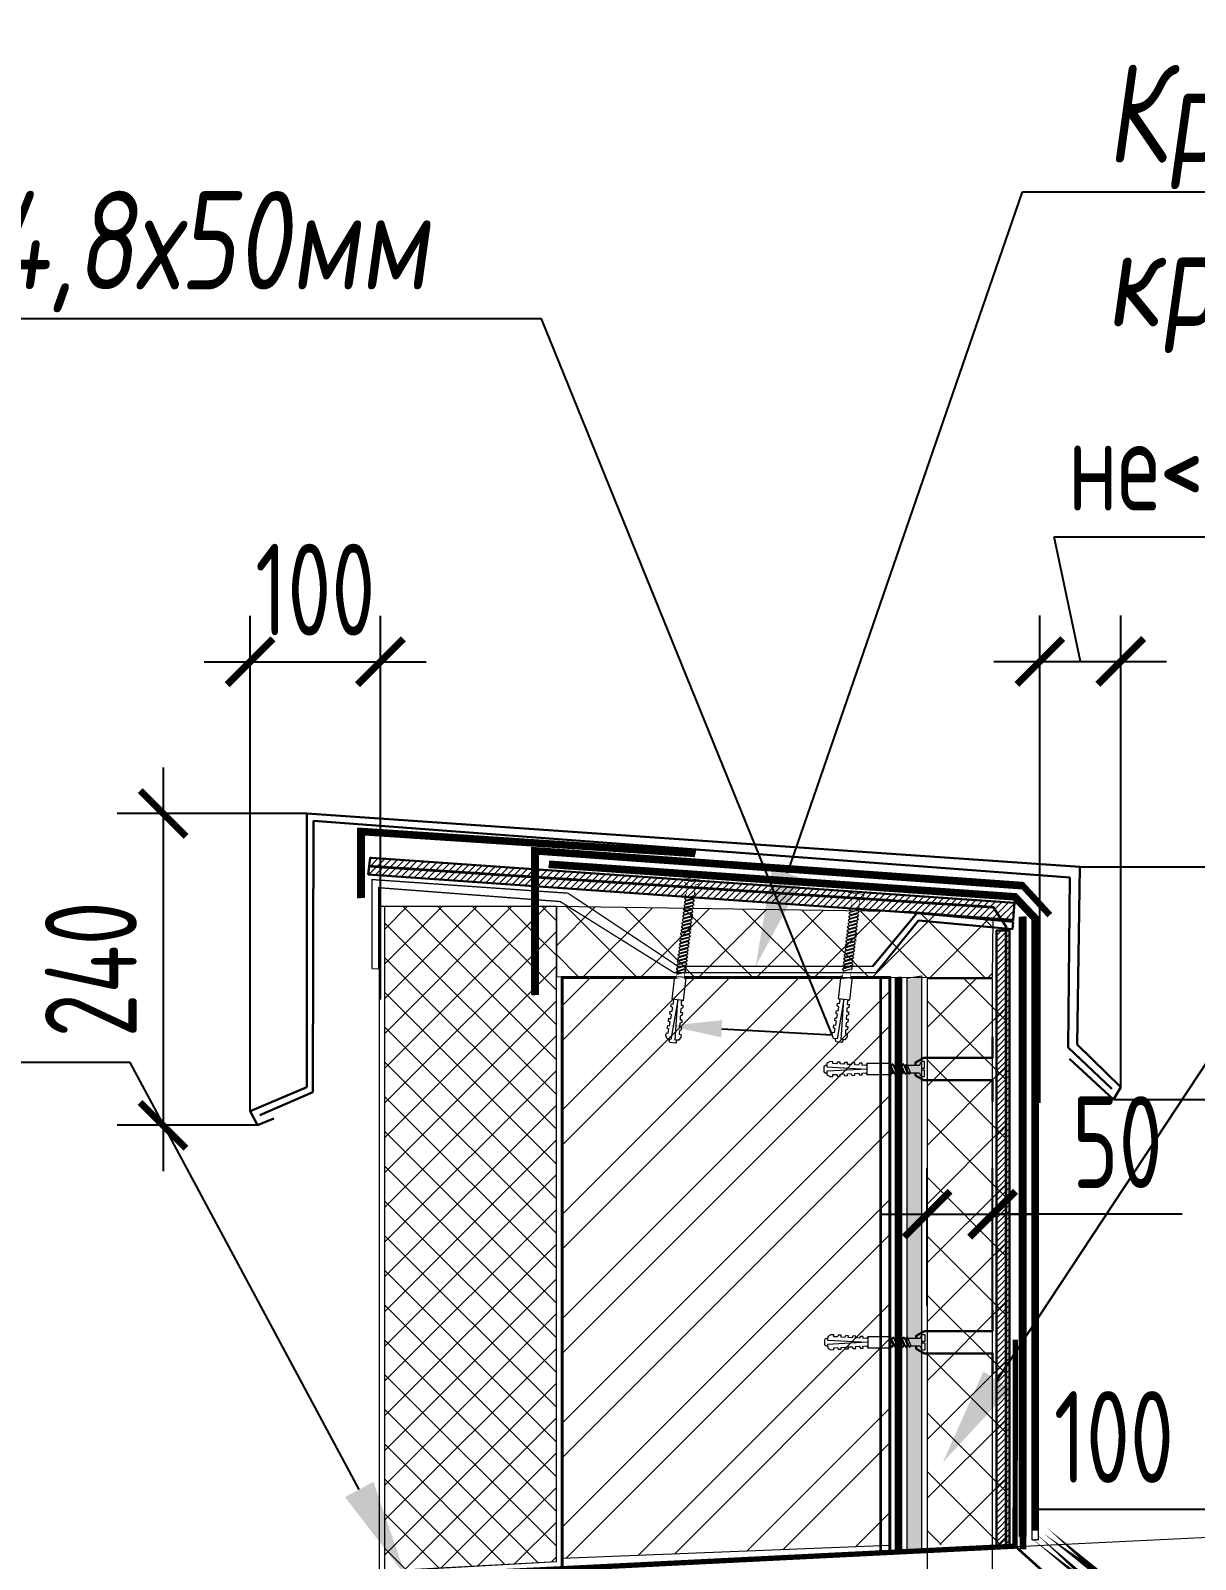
# Model space of a CAD drawing. Header units: millimetres. Extents: x -314343 to 682031, y 21428 to 98936.
# Drawn here: x 435500 to 436388, y 52054 to 53221 of the extents above; entities that cross this region are included whole.
import ezdxf
from ezdxf import colors
from ezdxf.entities.mleader import LeaderData, LeaderLine
from ezdxf.math import Vec2, Vec3

# ---------------------------------------------------------------- set-up
doc = ezdxf.new("R2010")
doc.units = ezdxf.units.MM
doc.header["$MEASUREMENT"] = 0
doc.set_wipeout_variables(frame=1)
doc.header["$PDMODE"] = 3
doc.header["$PDSIZE"] = -4
for name, pattern in [('пунктирнаяX2', [12.7, 0, -12.7]), ('штриховая', [19.05, 12.7, -6.35]), ('штриховая 50', [1, 0.5, -0.5])]:
    doc.linetypes.add(name, pattern=pattern)
doc.layers.get('0').update_dxf_attribs({"color": 250, "lineweight": 9})
doc.layers.get('Defpoints').update_dxf_attribs({"color": 6})
for name, color, linetype, lineweight in [('_0', 250, 'Continuous', 9), ('TN-БЕТОН', 251, 'Continuous', 40), ('TN-ГЕРМЕТИК', 20, 'Continuous', 30), ('TN-ГИДРОИЗОЛЯЦИЯ БИТУМАЯ ВЕРХНЯЯ', 32, 'Continuous', 15), ('TN-ГИДРОИЗОЛЯЦИЯ БИТУМАЯ нижняя', 173, 'Continuous', 15), ('TN-ГРУНТОВКА', 6, 'Continuous', 15), ('TN-КРЕПЕЖ', 7, 'Continuous', 15), ('TN-МЕТАЛЛ КОНСТРУКЦИИ', 162, 'Continuous', 35), ('TN-ПАРОИЗОЛЯЦИЯ', 104, 'Continuous', 15), ('TN-СТЯЖКА', 7, 'Continuous', 15), ('АР_Перегородки_кирпич_Штрих', 244, 'Continuous', 5), ('АР_Тонкие', 250, 'Continuous', 5), ('АР_Утеплитель', 250, 'Continuous', 9), ('Крепеж', 251, 'Continuous', 15)]:
    doc.layers.add(name, color=color, linetype=linetype, lineweight=lineweight)
doc.styles.add('Arial', font='ARIALN.TTF')
doc.styles.add('ISOCPEUR', font='isocpeur.ttf', dxfattribs={"width": 0.7})
doc.styles.add('Архитект', font='isocpeur.ttf', dxfattribs={"width": 0.8, "oblique": 8})
doc.dimstyles.new('R_50', dxfattribs={"dimtxt": 140, "dimasz": 30, "dimexe": 20, "dimexo": 0, "dimgap": 20, "dimtad": 1, "dimdec": 0, "dimrnd": 5, "dimzin": 0, "dimdsep": 46, "dimtxsty": 'ISOCPEUR', "dimblk": 'ARCHTICK', "dimcen": 50, "dimdle": 20, "dimclrd": 256, "dimclre": 256, "dimclrt": 256, "dimadec": 0, "dimazin": 0, "dimtfac": 2, "dimtdec": 0, "dimtofl": 0, "dimtmove": 1, "dimatfit": 3, "dimfxl": 1, "dimtvp": 3, "dimtolj": 1, "dimtzin": 0, "dimarcsym": 0})

# ---------------------------------------------------------------- blocks, each defined once
blk = doc.blocks.new('_ArchTick')
at = {"color": 0, "linetype": 'ByBlock', "const_width": 0.15}
blk.add_lwpolyline([(-0.5, -0.5), (0.5, 0.5)], dxfattribs=at)
blk = doc.blocks.new('*D391')
at = {"layer": '_0', "lineweight": -2, "ltscale": 500, "transparency": 16777216}
for p, q in [((436424.3, 51975.8), (436424.3, 52127.9)), ((436522.4, 51975.8), (436522.4, 52127.9)), ((436264.6, 52092.9), (436424.3, 52092.9)), ((436389.3, 52092.9), (436557.4, 52092.9))]:
    blk.add_line(p, q, dxfattribs=at)
at = {"layer": 'Defpoints', "color": 0, "ltscale": 500, "transparency": 16777216}
for p in [(436522.4, 52092.9), (436424.3, 51975.8), (436522.4, 51975.8)]:
    blk.add_point(p, dxfattribs=at)
at = {"layer": '_0', "lineweight": -2, "ltscale": 500, "transparency": 16777216, "xscale": 35, "yscale": 35, "zscale": 35, "rotation": 180}
blk.add_blockref('_ArchTick', (436424.3, 52092.9), dxfattribs=at)
at = {"layer": '_0', "lineweight": -2, "ltscale": 500, "transparency": 16777216, "xscale": 35, "yscale": 35, "zscale": 35}
blk.add_blockref('_ArchTick', (436522.4, 52092.9), dxfattribs=at)
at = {"layer": '_0', "ltscale": 500, "transparency": 16777216, "insert": (436326.3, 52147.9), "char_height": 70, "attachment_point": 5, "style": 'ISOCPEUR'}
blk.add_mtext('\\A1;100', dxfattribs=at)
blk = doc.blocks.new('Дюбель')
at = {"layer": 'Крепеж'}
for points in [[(-48.1, 2.8), (-49, 2.8), (-50.4, 2.1), (-50.4, -2.1), (-49, -2.8), (-48.1, -2.8)], [(-17.5, 4.2), (-18.3, 2.8), (-21.1, 3), (-21, 4.4), (-23.1, 4.5), (-23.9, 3.1), (-26.7, 3.3), (-26.6, 4.7), (-28.7, 4.8), (-29.5, 3.4), (-32.3, 3.6), (-32.2, 5), (-34.3, 5.1), (-35, 3.7), (-37.8, 3.9), (-37.8, 5.3), (-39.9, 5.4), (-40.6, 4), (-43.4, 4.2), (-43.4, 5.6), (-45.5, 5.7), (-48, 4.4), (-48.1, 1.6), (-17.6, 0), (-48.1, -1.6), (-48, -4.4), (-45.5, -5.7), (-43.4, -5.6), (-43.4, -4.2), (-40.6, -4), (-39.9, -5.4), (-37.8, -5.3), (-37.8, -3.9), (-35, -3.7), (-34.3, -5.1), (-32.2, -5), (-32.3, -3.6), (-29.5, -3.4), (-28.7, -4.8), (-26.6, -4.7), (-26.7, -3.3), (-23.9, -3.1), (-23.1, -4.5), (-21, -4.4), (-21.1, -3), (-18.3, -2.8), (-17.5, -4.2)], [(0, -4.2), (0, 4.2), (-17.5, 4.2), (-17.5, -4.2), (0, -4.2)]]:
    blk.add_lwpolyline(points, dxfattribs=at)
blk = doc.blocks.new('*U321')
at = {"color": 7}
blk.add_line((-0.4, -63.6), (2.1, -13.1), dxfattribs=at)
blk.add_lwpolyline([(2.1, -13.1), (2.5, -4), (4.6, -3.3, 0.300062), (5.5, -1.9), (5.6, -0.3), (0.6, 0), (0.5, -2), (-0.9, -2), (-0.8, 0), (-5.8, 0.3), (-5.8, -1.4, 0.300062), (-5, -2.8), (-3.1, -3.8), (-3.5, -12.8)], format="xyb", dxfattribs=at)
blk.add_lwpolyline([(-3.6, -13.6), (3.3, -11.2), (2.2, -9.7), (-4.6, -12.2)], close=True, dxfattribs=at)
blk.add_lwpolyline([(-3.5, -12.8), (-6, -63.4)], dxfattribs=at)
at = {"color": 7, "xscale": -1, "rotation": 267.1639211070515}
blk.add_blockref('Дюбель', (-3.2, -63.5), dxfattribs=at)
at = {"color": 252, "lineweight": 0, "ltscale": 100, "style": 'Arial', "flags": 9}
for tag, p in [('ОПИСАНИЕ', (66.7, 7.6)), ('ТИП', (65.2, -22.4))]:
    blk.add_attdef(tag, p, '', height=25, rotation=357.1639, dxfattribs=at)
at = {"color": 251, "lineweight": 0}
blk.add_wipeout([(-6.1, -64.8), (-0.5, -65), (2.5, -4), (4.6, -3.3), (5.2, -2.8), (5.5, -1.9), (5.6, -0.3), (0.6, 0), (0.5, -2), (-0.9, -2), (-0.8, 0), (-5.8, 0.3), (-5.8, -1.4), (-5.6, -2.2), (-5, -2.8), (-3.1, -3.8)], dxfattribs=at)
at = {"color": 7}
for points in [[(-4.2, -27.1), (2.6, -24.7), (1.6, -23.2), (-5.3, -25.7)], [(-4.1, -24.4), (2.7, -22), (1.7, -20.5), (-5.1, -23)], [(-4, -21.7), (2.9, -19.3), (1.8, -17.8), (-5, -20.3)], [(-3.8, -19), (3, -16.6), (2, -15.1), (-4.9, -17.6)], [(-3.7, -16.3), (3.1, -13.9), (2.1, -12.4), (-4.7, -14.9)], [(-4.8, -37.9), (2.1, -35.5), (1, -34), (-5.8, -36.5)], [(-4.6, -35.2), (2.2, -32.8), (1.2, -31.3), (-5.7, -33.8)], [(-4.5, -32.5), (2.3, -30.1), (1.3, -28.6), (-5.5, -31.1)], [(-4.4, -29.8), (2.5, -27.4), (1.4, -25.9), (-5.4, -28.4)], [(-5.3, -48.7), (1.5, -46.2), (0.5, -44.8), (-6.3, -47.3)], [(-5.2, -46), (1.7, -43.5), (0.6, -42.1), (-6.2, -44.6)], [(-5, -43.3), (1.8, -40.8), (0.8, -39.4), (-6.1, -41.9)], [(-4.9, -40.6), (1.9, -38.2), (0.9, -36.7), (-5.9, -39.2)], [(-5.8, -59.5), (1, -57), (0, -55.6), (-6.9, -58)], [(-5.7, -56.8), (1.1, -54.3), (0.1, -52.9), (-6.7, -55.3)], [(-5.6, -54.1), (1.3, -51.6), (0.2, -50.2), (-6.6, -52.6)], [(-5.4, -51.4), (1.4, -48.9), (0.4, -47.5), (-6.5, -50)]]:
    blk.add_lwpolyline(points, close=True, dxfattribs=at)
blk = doc.blocks.new('*U320')
at = {"color": 7}
blk.add_line((-1, -75.2), (2.1, -13.1), dxfattribs=at)
blk.add_lwpolyline([(2.1, -13.1), (2.5, -4), (4.6, -3.3, 0.300062), (5.5, -1.9), (5.6, -0.3), (0.6, 0), (0.5, -2), (-0.9, -2), (-0.8, 0), (-5.8, 0.3), (-5.8, -1.4, 0.300062), (-5, -2.8), (-3.1, -3.8), (-3.5, -12.8)], format="xyb", dxfattribs=at)
blk.add_lwpolyline([(-3.6, -13.6), (3.3, -11.2), (2.2, -9.7), (-4.6, -12.2)], close=True, dxfattribs=at)
blk.add_lwpolyline([(-3.5, -12.8), (-6.6, -74.9)], dxfattribs=at)
at = {"color": 7, "xscale": -1, "rotation": 267.1639211070515}
blk.add_blockref('Дюбель', (-3.8, -75.1), dxfattribs=at)
at = {"color": 252, "lineweight": 0, "ltscale": 100, "style": 'Arial', "flags": 9}
for tag, p in [('ОПИСАНИЕ', (66.7, 7.6)), ('ТИП', (65.2, -22.4))]:
    blk.add_attdef(tag, p, '', height=25, rotation=357.1639, dxfattribs=at)
at = {"color": 251, "lineweight": 0}
blk.add_wipeout([(-6.7, -76.3), (-1.1, -76.6), (2.5, -4), (4.6, -3.3), (5.2, -2.8), (5.5, -1.9), (5.6, -0.3), (0.6, 0), (0.5, -2), (-0.9, -2), (-0.8, 0), (-5.8, 0.3), (-5.8, -1.4), (-5.6, -2.2), (-5, -2.8), (-3.1, -3.8)], dxfattribs=at)
at = {"color": 7}
for points in [[(-4.2, -27.1), (2.6, -24.7), (1.6, -23.2), (-5.3, -25.7)], [(-4.1, -24.4), (2.7, -22), (1.7, -20.5), (-5.1, -23)], [(-4, -21.7), (2.9, -19.3), (1.8, -17.8), (-5, -20.3)], [(-3.8, -19), (3, -16.6), (2, -15.1), (-4.9, -17.6)], [(-3.7, -16.3), (3.1, -13.9), (2.1, -12.4), (-4.7, -14.9)], [(-4.8, -37.9), (2.1, -35.5), (1, -34), (-5.8, -36.5)], [(-4.6, -35.2), (2.2, -32.8), (1.2, -31.3), (-5.7, -33.8)], [(-4.5, -32.5), (2.3, -30.1), (1.3, -28.6), (-5.5, -31.1)], [(-4.4, -29.8), (2.5, -27.4), (1.4, -25.9), (-5.4, -28.4)], [(-5.3, -48.7), (1.5, -46.2), (0.5, -44.8), (-6.3, -47.3)], [(-5.2, -46), (1.7, -43.5), (0.6, -42.1), (-6.2, -44.6)], [(-5, -43.3), (1.8, -40.8), (0.8, -39.4), (-6.1, -41.9)], [(-4.9, -40.6), (1.9, -38.2), (0.9, -36.7), (-5.9, -39.2)], [(-6, -62.2), (0.9, -59.7), (-0.2, -58.3), (-7, -60.7)], [(-5.8, -59.5), (1, -57), (0, -55.6), (-6.9, -58)], [(-5.7, -56.8), (1.1, -54.3), (0.1, -52.9), (-6.7, -55.3)], [(-5.6, -54.1), (1.3, -51.6), (0.2, -50.2), (-6.6, -52.6)], [(-5.4, -51.4), (1.4, -48.9), (0.4, -47.5), (-6.5, -50)], [(-6.5, -73), (0.3, -70.5), (-0.7, -69.1), (-7.5, -71.5)], [(-6.4, -70.3), (0.5, -67.8), (-0.6, -66.4), (-7.4, -68.8)], [(-6.2, -67.6), (0.6, -65.1), (-0.4, -63.7), (-7.3, -66.1)], [(-6.1, -64.9), (0.7, -62.4), (-0.3, -61), (-7.1, -63.4)]]:
    blk.add_lwpolyline(points, close=True, dxfattribs=at)
blk = doc.blocks.new('*D389')
at = {"layer": '_0', "lineweight": -2, "ltscale": 500, "transparency": 16777216}
for p, q in [((436183.8, 52248.2), (436183.8, 52352.9)), ((436233.8, 52241), (436233.8, 52352.9)), ((436148.8, 52317.9), (436268.8, 52317.9)), ((436378.3, 52317.9), (436233.8, 52317.9))]:
    blk.add_line(p, q, dxfattribs=at)
at = {"layer": 'Defpoints', "color": 0, "ltscale": 500, "transparency": 16777216}
for p in [(436233.8, 52317.9), (436183.8, 52248.2), (436233.8, 52241)]:
    blk.add_point(p, dxfattribs=at)
at = {"layer": '_0', "lineweight": -2, "ltscale": 500, "transparency": 16777216, "xscale": 35, "yscale": 35, "zscale": 35, "rotation": 180}
blk.add_blockref('_ArchTick', (436183.8, 52317.9), dxfattribs=at)
at = {"layer": '_0', "lineweight": -2, "ltscale": 500, "transparency": 16777216, "xscale": 35, "yscale": 35, "zscale": 35}
blk.add_blockref('_ArchTick', (436233.8, 52317.9), dxfattribs=at)
at = {"layer": '_0', "ltscale": 500, "transparency": 16777216, "insert": (436328.9, 52372.9), "char_height": 70, "attachment_point": 5, "style": 'ISOCPEUR'}
blk.add_mtext('\\A1;50 ', dxfattribs=at)
blk = doc.blocks.new('*D394')
at = {"layer": '_0', "lineweight": -2, "ltscale": 500, "transparency": 16777216}
for p, q in [((435667.4, 52396.4), (435667.4, 52774.4)), ((435766.8, 52481.6), (435766.8, 52774.4)), ((435632.4, 52739.4), (435801.8, 52739.4))]:
    blk.add_line(p, q, dxfattribs=at)
at = {"layer": 'Defpoints', "color": 0, "ltscale": 500, "transparency": 16777216}
for p in [(435766.8, 52739.4), (435766.8, 52481.6), (435667.4, 52396.4)]:
    blk.add_point(p, dxfattribs=at)
at = {"layer": '_0', "lineweight": -2, "ltscale": 500, "transparency": 16777216, "xscale": 35, "yscale": 35, "zscale": 35, "rotation": 180}
blk.add_blockref('_ArchTick', (435667.4, 52739.4), dxfattribs=at)
at = {"layer": '_0', "lineweight": -2, "ltscale": 500, "transparency": 16777216, "xscale": 35, "yscale": 35, "zscale": 35}
blk.add_blockref('_ArchTick', (435766.8, 52739.4), dxfattribs=at)
at = {"layer": '_0', "ltscale": 500, "transparency": 16777216, "insert": (435717.1, 52794.4), "char_height": 70, "attachment_point": 5, "style": 'ISOCPEUR'}
blk.add_mtext('\\A1;100', dxfattribs=at)
blk = doc.blocks.new('*D395')
at = {"layer": '_0', "lineweight": -2, "ltscale": 500, "transparency": 16777216}
for p, q in [((436300.7, 52739.6), (436280.7, 52834.8)), ((436280.7, 52834.8), (436560.8, 52834.8)), ((436269.8, 52402.9), (436269.8, 52774.6)), ((436331.5, 52414.7), (436331.5, 52774.6)), ((436234.8, 52739.6), (436366.5, 52739.6))]:
    blk.add_line(p, q, dxfattribs=at)
at = {"layer": 'Defpoints', "color": 0, "ltscale": 500, "transparency": 16777216}
for p in [(436331.5, 52739.6), (436331.5, 52414.7), (436269.8, 52402.9)]:
    blk.add_point(p, dxfattribs=at)
at = {"layer": '_0', "lineweight": -2, "ltscale": 500, "transparency": 16777216, "xscale": 35, "yscale": 35, "zscale": 35, "rotation": 180}
blk.add_blockref('_ArchTick', (436269.8, 52739.6), dxfattribs=at)
at = {"layer": '_0', "lineweight": -2, "ltscale": 500, "transparency": 16777216, "xscale": 35, "yscale": 35, "zscale": 35}
blk.add_blockref('_ArchTick', (436331.5, 52739.6), dxfattribs=at)
at = {"layer": '_0', "ltscale": 500, "transparency": 16777216, "insert": (436420.7, 52889.8), "char_height": 70, "attachment_point": 5, "style": 'ISOCPEUR'}
blk.add_mtext('\\A1;не<60мм', dxfattribs=at)
blk = doc.blocks.new('*D433')
at = {"layer": '_0', "lineweight": -2, "ltscale": 500, "transparency": 16777216}
for p, q in [((436583.6, 52618), (436583.6, 52370.5)), ((436300.2, 52583), (436618.6, 52583)), ((436326.1, 52405.5), (436618.6, 52405.5))]:
    blk.add_line(p, q, dxfattribs=at)
at = {"layer": 'Defpoints', "color": 0, "ltscale": 500, "transparency": 16777216}
for p in [(436300.2, 52583), (436326.1, 52405.5), (436583.6, 52405.5)]:
    blk.add_point(p, dxfattribs=at)
at = {"layer": '_0', "lineweight": -2, "ltscale": 500, "transparency": 16777216, "xscale": 35, "yscale": 35, "zscale": 35}
for p, rotation in [((436583.6, 52583), 90), ((436583.6, 52405.5), 270)]:
    blk.add_blockref('_ArchTick', p, dxfattribs=dict(at, rotation=rotation))
at = {"layer": '_0', "ltscale": 500, "transparency": 16777216, "insert": (436528.6, 52494.2), "char_height": 70, "attachment_point": 5, "rotation": 90, "style": 'ISOCPEUR'}
blk.add_mtext('\\A1;175', dxfattribs=at)
blk = doc.blocks.new('*D434')
at = {"layer": '_0', "lineweight": -2, "ltscale": 500, "transparency": 16777216}
for p, q in [((435601, 52658.6), (435601, 52350.7)), ((435710.6, 52623.6), (435566, 52623.6)), ((435673, 52385.7), (435566, 52385.7))]:
    blk.add_line(p, q, dxfattribs=at)
at = {"layer": 'Defpoints', "color": 0, "ltscale": 500, "transparency": 16777216}
for p in [(435710.6, 52623.6), (435601, 52385.7), (435673, 52385.7)]:
    blk.add_point(p, dxfattribs=at)
at = {"layer": '_0', "lineweight": -2, "ltscale": 500, "transparency": 16777216, "xscale": 35, "yscale": 35, "zscale": 35}
for p, rotation in [((435601, 52623.6), 90), ((435601, 52385.7), 270)]:
    blk.add_blockref('_ArchTick', p, dxfattribs=dict(at, rotation=rotation))
at = {"layer": '_0', "ltscale": 500, "transparency": 16777216, "insert": (435546, 52504.7), "char_height": 70, "attachment_point": 5, "rotation": 90, "style": 'ISOCPEUR'}
blk.add_mtext('\\A1;240', dxfattribs=at)

msp = doc.modelspace()

# ---------------------------------------------------------------- hatches: boundary and pattern name
at = {"lineweight": 9, "transparency": 33554559}
h = msp.add_hatch(dxfattribs=at)
h.set_pattern_fill('ANSI37', color=256, scale=150, angle=90)
h.set_pattern_definition([(135, (-4255.67, -7986.196), (-13.25825215, -13.25825215), []), (225, (-4255.67, -7986.196), (13.25825215, -13.25825215), [])])
h.paths.add_polyline_path([(435769.9, 52552.6), (435769.9, 52045.7), (435901, 52052.8), (435901, 52552.6)])
h = msp.add_hatch(dxfattribs=at)
h.set_pattern_fill('ANSI37', color=256, scale=10, angle=90)
h.set_pattern_definition([(135, (436283.85, 51482.648), (-22.4506, -22.4506), []), (225, (436283.85, 51482.648), (22.4506, -22.4506), [])])
h.paths.add_polyline_path([(436183.8, 52497.5), (436184.5, 52065.8), (436244.5, 52065.8), (436243.8, 52497.5)])
at = {"layer": 'TN-ГЕРМЕТИК', "lineweight": 18}
h = msp.add_hatch(dxfattribs=at)
h.set_pattern_fill('HONEY', color=256, scale=10)
h.set_pattern_definition([(0, (-4205.6702, -7986.1961), (1.875, 1.0825317547), [1.25, -2.5]), (120, (-4205.6702, -7986.1961), (-1.875, 1.0825317547), [1.25, -2.5]), (60, (-4205.6702, -7986.1961), (4e-16, 2.1650635095), [-2.5, 1.25])])
h.paths.add_polyline_path([(436168.6, 52496.4), (436179.1, 52499.5), (436179.6, 52062.2), (436168.6, 52062)])
at = {"layer": 'TN-СТЯЖКА'}
h = msp.add_hatch(dxfattribs=at)
h.set_pattern_fill('ANSI31', color=256)
h.set_pattern_definition([(45, (386635.056, 69086.339), (-2.24506403, 2.24506403), [])])
h.paths.add_polyline_path([(436236.7, 52066.1), (436246.7, 52066.5), (436246.7, 52534.3), (436236.7, 52534.3)])
at = {"layer": 'АР_Перегородки_кирпич_Штрих', "ltscale": 100}
h = msp.add_hatch(dxfattribs=at)
h.set_pattern_fill('ANSI32', color=256, scale=150)
h.paths.add_polyline_path([(435905.4, 52055.2), (436155.4, 52065.1), (436155.4, 52498.5), (435905.4, 52498.5)])

# ---------------------------------------------------------------- linework, layer by layer
at = {"lineweight": 9}
msp.add_line((435746.9, 52039.7), (436464.4, 52074.7), dxfattribs=at)
msp.add_line((436155.4, 52065.1), (435905.4, 52055.2))
at = {"linetype": 'Continuous', "lineweight": 20}
msp.add_lwpolyline([(435765.9, 52552.6), (435765.9, 52045.4), (435901, 52052.8), (435901, 52552.6)], close=True, dxfattribs=at)
at = {"lineweight": 20}
msp.add_lwpolyline([(436183.8, 52497.5), (436183.8, 51866.8), (436233.8, 51866.8), (436233.8, 52497.5)], close=True, dxfattribs=at)
at = {"layer": '_0', "color": 7, "lineweight": 30, "ltscale": 500}
for p, q in [((435710.6, 52623.6), (436300.2, 52583)), ((435710.6, 52414.8), (435710.6, 52623.6)), ((435715.3, 52411), (435715.7, 52618)), ((436292.7, 52574.7), (436291.3, 52445)), ((436300.2, 52583), (436298.4, 52447.3)), ((436142.5, 52507.1), (436176, 52547.6)), ((436177.3, 52542), (436144.9, 52502.1)), ((436176, 52547.6), (436249.5, 52540.9)), ((436248.9, 52535.3), (436177.3, 52542)), ((436298.4, 52447.3), (436331.5, 52414.7)), ((436326.1, 52405.5), (436292.5, 52436.4)), ((435667.4, 52396.4), (435710.6, 52414.8)), ((435674.9, 52393.5), (435715.3, 52411)), ((436331.5, 52414.7), (436326.1, 52405.5)), ((435673, 52385.7), (435667.4, 52396.4)), ((435685.6, 52391), (435673, 52385.7))]:
    msp.add_line(p, q, dxfattribs=at)
for points in [[(435759.9, 52589.8), (435759, 52589.9), (435757.5, 52577)], [(436249.5, 52540.9), (436249, 52535.3)], [(436246.7, 52064.4), (436246.7, 52534.3), (436236.7, 52534.3), (436236.7, 52063.8)], [(436291.3, 52445), (436324.8, 52413.5)]]:
    msp.add_lwpolyline(points, dxfattribs=at)
at = {"layer": '_0', "color": 251}
msp.add_lwpolyline([(435769.9, 52552.6), (435769.9, 52045.7), (435901, 52052.8), (435901, 52552.6)], close=True, dxfattribs=at)
at = {"layer": '_0', "color": 1, "lineweight": 30, "ltscale": 500}
for points in [[(436174.9, 52431.4), (436174.9, 52433.6), (436181.3, 52437.1), (436233.8, 52437.1), (436233.8, 52453.2)], [(436174.9, 52425.8), (436174.9, 52423.6), (436181.3, 52420.1), (436233.8, 52420.1), (436233.8, 52404)], [(436175.4, 52223), (436175.4, 52225.2), (436181.8, 52228.7), (436233.8, 52228.7), (436233.8, 52244.8)], [(436175.4, 52217.4), (436175.4, 52215.2), (436181.8, 52211.7), (436233.8, 52211.7), (436233.8, 52195.6)]]:
    msp.add_lwpolyline(points, dxfattribs=at)
at = {"layer": 'TN-БЕТОН'}
msp.add_lwpolyline([(436155.4, 52058.5), (436155.4, 52498.5), (435905.4, 52498.5), (435905.4, 51749.8), (436155.4, 51749.8), (436155.4, 51973.8)], dxfattribs=at)
at = {"layer": 'TN-ГЕРМЕТИК', "lineweight": 18}
msp.add_lwpolyline([(436168.6, 52059.4), (436168.6, 52498), (436179.6, 52499.7), (436179.6, 52062.2)], dxfattribs=at)
at = {"layer": 'TN-ГИДРОИЗОЛЯЦИЯ БИТУМАЯ ВЕРХНЯЯ', "linetype": 'Continuous'}
for p, q in [((436006.8, 52595.5), (435749.4, 52612.3)), ((435749.4, 52612.3), (435749.4, 52559.6)), ((436006.5, 52590.5), (435754.4, 52607)), ((435754.4, 52607), (435754.4, 52559.6)), ((436006.5, 52590.5), (436006.6, 52593)), ((436006.8, 52595.5), (436006.6, 52593)), ((435749.4, 52559.6), (435751.9, 52559.6)), ((435754.4, 52559.6), (435751.9, 52559.6))]:
    msp.add_line(p, q, dxfattribs=at)
at = {"layer": 'TN-ГИДРОИЗОЛЯЦИЯ БИТУМАЯ ВЕРХНЯЯ', "linetype": 'пунктирнаяX2'}
for p, q in [((436006.6, 52593), (435751.9, 52609.6)), ((435751.9, 52609.6), (435751.9, 52559.6))]:
    msp.add_line(p, q, dxfattribs=at)
at = {"layer": 'TN-ГИДРОИЗОЛЯЦИЯ БИТУМАЯ ВЕРХНЯЯ', "linetype": 'Continuous', "ltscale": 10}
for p, q in [((435882.3, 52485.6), (435882.3, 52598)), ((435887.3, 52485.6), (435887.3, 52592.6)), ((436256.6, 52566.1), (436256.7, 52568.6)), ((436256.9, 52571.1), (436256.7, 52568.6)), ((436263.9, 52069.4), (436263.9, 52544.6)), ((436263.9, 52544.6), (436266.4, 52544.6)), ((436268.9, 52544.6), (436266.4, 52544.6)), ((436268.9, 52069.4), (436268.9, 52544.6)), ((435882.3, 52485.6), (435884.8, 52485.6)), ((435887.3, 52485.6), (435884.8, 52485.6)), ((436263.9, 52069.4), (436266.4, 52069.4)), ((436268.9, 52069.4), (436266.4, 52069.4))]:
    msp.add_line(p, q, dxfattribs=at)
at = {"layer": 'TN-ГИДРОИЗОЛЯЦИЯ БИТУМАЯ ВЕРХНЯЯ', "linetype": 'пунктирнаяX2', "ltscale": 10}
for p, q in [((435884.8, 52485.6), (435884.8, 52595.3)), ((436266.4, 52069.4), (436266.4, 52544.6))]:
    msp.add_line(p, q, dxfattribs=at)
at = {"layer": 'TN-ГИДРОИЗОЛЯЦИЯ БИТУМАЯ ВЕРХНЯЯ', "linetype": 'штриховая 50', "ltscale": 30, "const_width": 5}
msp.add_lwpolyline([(436266.4, 52076.5), (436266.4, 52544.6)], dxfattribs=at)
msp.add_lwpolyline([(436273.9, 52076.5), (436326.1, 52034.4), (436326.1, 52034.4), (436273.9, 52076.5)], close=True, dxfattribs=at)
at = {"layer": 'TN-ГИДРОИЗОЛЯЦИЯ БИТУМАЯ нижняя', "linetype": 'Continuous', "ltscale": 10}
for p, q in [((435895.5, 52582.2), (435895.7, 52584.7)), ((435895.8, 52587.2), (435895.7, 52584.7)), ((436269.8, 52543.6), (436251.9, 52562.3)), ((436266.1, 52540.2), (436249.7, 52557.4)), ((436266.1, 52540.2), (436267.9, 52541.9)), ((436269.8, 52543.6), (436267.9, 52541.9))]:
    msp.add_line(p, q, dxfattribs=at)
at = {"layer": 'TN-ГИДРОИЗОЛЯЦИЯ БИТУМАЯ нижняя', "linetype": 'пунктирнаяX2', "ltscale": 10}
msp.add_line((436267.9, 52541.9), (436250.8, 52559.8), dxfattribs=at)
at = {"layer": 'TN-ГИДРОИЗОЛЯЦИЯ БИТУМАЯ нижняя', "linetype": 'Continuous', "ltscale": 5}
for p, q in [((436254.4, 52072.1), (436254.4, 52544.5)), ((436254.4, 52544.5), (436256.9, 52544.5)), ((436259.4, 52544.5), (436256.9, 52544.5)), ((436259.4, 52072.1), (436259.4, 52544.5)), ((436254.4, 52072.1), (436256.9, 52072.1)), ((436259.4, 52072.1), (436256.9, 52072.1))]:
    msp.add_line(p, q, dxfattribs=at)
at = {"layer": 'TN-ГИДРОИЗОЛЯЦИЯ БИТУМАЯ нижняя', "linetype": 'пунктирнаяX2', "ltscale": 5}
msp.add_line((436256.9, 52072.1), (436256.9, 52544.5), dxfattribs=at)
at = {"layer": 'TN-ГИДРОИЗОЛЯЦИЯ БИТУМАЯ нижняя', "linetype": 'штриховая 50', "ltscale": 30, "const_width": 5}
msp.add_lwpolyline([(436256.9, 52544.5), (436256.9, 52062.2)], dxfattribs=at)
msp.add_lwpolyline([(436264.7, 52072.8), (436264.7, 52072.8), (436264.7, 52072.8), (436332.7, 52015.2)], close=True, dxfattribs=at)
at = {"layer": 'TN-ГРУНТОВКА', "linetype": 'штриховая', "ltscale": 2, "const_width": 2}
msp.add_lwpolyline([(436148.4, 52498.5), (436148.4, 52058.1)], dxfattribs=at)
at = {"layer": 'TN-МЕТАЛЛ КОНСТРУКЦИИ'}
msp.add_line((436250.9, 52064.6), (436355.5, 51970.5), dxfattribs=at)
at = {"layer": 'TN-МЕТАЛЛ КОНСТРУКЦИИ', "const_width": 4}
msp.add_lwpolyline([(436515.3, 51978.4), (435693.2, 51936.7), (435705.9, 52037.5), (436250.9, 52064.6), (436251.2, 52222.1)], dxfattribs=at)
at = {"layer": 'TN-ПАРОИЗОЛЯЦИЯ', "linetype": 'Continuous', "ltscale": 10}
for p, q in [((436159.4, 52498.5), (436161.9, 52498.5)), ((436159.4, 52498.5), (436159.4, 52058.8)), ((436164.4, 52498.5), (436161.9, 52498.5)), ((436164.4, 52498.5), (436164.4, 52058.8)), ((436159.4, 52058.8), (436161.9, 52058.8)), ((436164.4, 52058.8), (436161.9, 52058.8))]:
    msp.add_line(p, q, dxfattribs=at)
at = {"layer": 'TN-ПАРОИЗОЛЯЦИЯ', "linetype": 'пунктирнаяX2', "ltscale": 10}
msp.add_line((436161.9, 52498.5), (436161.9, 52058.8), dxfattribs=at)
at = {"layer": 'TN-ПАРОИЗОЛЯЦИЯ', "linetype": 'штриховая 50', "ltscale": 75, "const_width": 5}
msp.add_lwpolyline([(436162, 52058.8), (436162, 52498.5)], dxfattribs=at)
at = {"layer": 'Крепеж'}
for points in [[(436155.4, 52425.8), (436178, 52425.8), (436178.9, 52423.8, 0.300062), (436180.2, 52422.9), (436181.9, 52422.9), (436181.9, 52427.9), (436179.9, 52427.9), (436179.9, 52429.3), (436181.9, 52429.3), (436181.9, 52434.3), (436180.2, 52434.3, 0.300062), (436178.9, 52433.4), (436178, 52431.4), (436155.4, 52431.4)], [(436156, 52217.4), (436178.5, 52217.4), (436179.4, 52215.4, 0.300062), (436180.8, 52214.5), (436182.4, 52214.5), (436182.4, 52219.5), (436180.4, 52219.5), (436180.4, 52220.9), (436182.4, 52220.9), (436182.4, 52225.9), (436180.8, 52225.9, 0.300062), (436179.4, 52225), (436178.5, 52223), (436156, 52223)]]:
    msp.add_lwpolyline(points, format="xyb", dxfattribs=at)
for points in [[(436156.2, 52431.4), (436159, 52424.7), (436160.4, 52425.8), (436157.6, 52432.5)], [(436158.9, 52431.4), (436161.7, 52424.7), (436163.1, 52425.8), (436160.3, 52432.5)], [(436161.6, 52431.4), (436164.4, 52424.7), (436165.8, 52425.8), (436163, 52432.5)], [(436164.3, 52431.4), (436167.1, 52424.7), (436168.5, 52425.8), (436165.7, 52432.5)], [(436167, 52431.4), (436169.8, 52424.7), (436171.2, 52425.8), (436168.4, 52432.5)], [(436156.7, 52223), (436159.5, 52216.3), (436160.9, 52217.4), (436158.1, 52224.1)], [(436159.4, 52223), (436162.2, 52216.3), (436163.6, 52217.4), (436160.8, 52224.1)], [(436162.1, 52223), (436164.9, 52216.3), (436166.3, 52217.4), (436163.5, 52224.1)], [(436164.8, 52223), (436167.6, 52216.3), (436169, 52217.4), (436166.2, 52224.1)], [(436167.5, 52223), (436170.3, 52216.3), (436171.7, 52217.4), (436168.9, 52224.1)]]:
    msp.add_lwpolyline(points, close=True, dxfattribs=at)
for points in [[(436155.4, 52426.7), (436156.3, 52424.7), (436157.7, 52425.8), (436155.4, 52431.2)], [(436156, 52218.3), (436156.8, 52216.3), (436158.2, 52217.4), (436156, 52222.8)]]:
    msp.add_lwpolyline(points, dxfattribs=at)

# ---------------------------------------------------------------- block references
for p in [(436155.4, 52428.6), (436156, 52220.2)]:
    msp.add_blockref('Дюбель', p, dxfattribs=at)

# ---------------------------------------------------------------- dimensions: what is measured, and where the dimension line sits
at = {"layer": '_0', "color": 1, "ltscale": 500}
for base, p1, p2, text, picture, middle in [((436331.5, 52739.6), (436269.8, 52402.9), (436331.5, 52414.7), 'не<60мм', '*D395', (436300.7, 52834.8)), ((436233.8, 52317.9), (436183.8, 52248.2), (436233.8, 52241), '50 ', '*D389', (436328.9, 52292.4)), ((436522.4, 52092.9), (436424.3, 51975.8), (436522.4, 51975.8), '100', '*D391', (436326.3, 52092.9))]:
    dim = msp.add_linear_dim(base=base, p1=p1, p2=p2, text=text, dimstyle='R_50', override={"dimtxt": 70, "dimasz": 35, "dimexe": 35, "dimpost": '\\X', "dimdle": 35}, dxfattribs=at)
    dim.commit()
    dim.dimension.update_dxf_attribs({"geometry": picture, "text_midpoint": middle, "dimtype": 160})
dim = msp.add_linear_dim(base=(435766.8, 52739.4), p1=(435667.4, 52396.4), p2=(435766.8, 52481.6), dimstyle='R_50', override={"dimtxt": 70, "dimasz": 35, "dimexe": 35, "dimpost": '\\X', "dimdle": 35}, dxfattribs=at)
dim.commit()
dim.dimension.update_dxf_attribs({"geometry": '*D394', "text_midpoint": (435717.1, 52739.4), "dimtype": 160})
for base, p1, p2, picture, middle in [((435601, 52385.7), (435710.6, 52623.6), (435673, 52385.7), '*D434', (435546, 52504.7)), ((436583.5781, 52405.5139), (436300.2075, 52582.9759), (436326.0775, 52405.5139), '*D433', (436528.5781, 52494.2449))]:
    dim = msp.add_linear_dim(base=base, p1=p1, p2=p2, angle=90, dimstyle='R_50', override={"dimtxt": 70, "dimasz": 35, "dimexe": 35, "dimpost": '\\X', "dimdle": 35}, dxfattribs=at)
    dim.commit()
    dim.dimension.update_dxf_attribs({"geometry": picture, "text_midpoint": middle})

# ---------------------------------------------------------------- leaders
at = {"layer": 'АР_Тонкие', "lineweight": 15}
ml = msp.add_multileader_mtext('Standard', dxfattribs=at)
ml.set_content('ЦСП лист толщ 12мм', color=256, style='Архитект')
ml.set_leader_properties()
ml.build(insert=Vec2(0, 0))
ml.multileader.update_dxf_attribs({"text_left_attachment_type": 6, "text_right_attachment_type": 6, "dogleg_length": 25.2, "arrow_head_size": 40})
ctx = ml.context
ctx.base_point, ctx.char_height, ctx.arrow_head_size, ctx.landing_gap_size, ctx.plane_origin = Vec3(432396, 53380.4), 75, 40, 33.3, Vec3(436556.6, 54284.6)
ctx.left_attachment, ctx.right_attachment = 6, 6
notes = []
notes.append((ctx, [(1, (1, 1, 0), (432370.8, 53380.4), (1, 0), 25.2, [(1, [(432048.2, 52999.8)], 0, [])])]))
ctx.mtext.insert, ctx.mtext.width, ctx.mtext.defined_height, ctx.mtext.flow_direction = Vec3(432429.4, 53470.4), 5276.741, 721.8, 5
ml = msp.add_multileader_mtext('Standard', dxfattribs=at)
ml.set_content('мин. ватн. плита\\Pплотн. 105 кг/м³-50 мм.', color=256, style='Архитект')
ml.set_leader_properties()
ml.build(insert=Vec2(0, 0))
ml.multileader.update_dxf_attribs({"text_left_attachment_type": 6, "text_right_attachment_type": 6, "dogleg_length": 50, "arrow_head_size": 75})
ctx = ml.context
ctx.base_point, ctx.char_height, ctx.arrow_head_size, ctx.landing_gap_size, ctx.plane_origin = Vec3(436674.1, 52815.9), 75, 75, 33.3, Vec3(440989.9, 53434.1)
ctx.left_attachment, ctx.right_attachment = 6, 6
notes.append((ctx, [(1, (1, 1, 0), (436648.8, 52815.9), (1, 0), 25.2, [(1, [(436195.8, 52128.5)], 0, [])])]))
ctx.mtext.insert, ctx.mtext.width, ctx.mtext.defined_height, ctx.mtext.flow_direction = Vec3(436707.4, 52905.9), 1024.357, 721.8, 5
ml = msp.add_multileader_mtext('Standard', dxfattribs=at)
ml.set_content('{\\W0.7;Воронка парапетная \\Pквадратного сечения\\Pс галтелью100х100х600мм}', color=256, style='Архитект')
ml.set_leader_properties()
ml.build(insert=Vec2(0, 0))
ml.multileader.update_dxf_attribs({"text_left_attachment_type": 6, "text_right_attachment_type": 6, "dogleg_length": 183.2, "arrow_head_size": 75})
ctx = ml.context
ctx.base_point, ctx.char_height, ctx.arrow_head_size, ctx.landing_gap_size, ctx.plane_origin = Vec3(434427.6, 52433.6), 75, 75, 33.3, Vec3(435881.5, 53825.7)
ctx.left_attachment, ctx.right_attachment = 6, 6
notes.append((ctx, [(1, (1, 1, 0), (435576, 52433.6), (-1, 0), 183.2, [(0, [(435786.1, 52041.8)], 0, [])])]))
ctx.mtext.insert, ctx.mtext.flow_direction = Vec3(434460.9, 52523.6), 5
ml = msp.add_multileader_mtext('Standard', dxfattribs=at)
ml.set_content('{\\W0.7;Отвод угловой c сеч. 100х100мм к %%C100мм}', color=256, style='Архитект')
ml.set_leader_properties()
ml.build(insert=Vec2(0, 0))
ml.multileader.update_dxf_attribs({"text_left_attachment_type": 6, "text_right_attachment_type": 6, "dogleg_length": 183.2, "arrow_head_size": 75})
ctx = ml.context
ctx.base_point, ctx.char_height, ctx.arrow_head_size, ctx.landing_gap_size, ctx.plane_origin = Vec3(434520.3, 51965.7), 75, 75, 33.3, Vec3(435979.1, 53924.5)
ctx.left_attachment, ctx.right_attachment = 6, 6
notes.append((ctx, [(1, (1, 1, 0), (435322.2, 51965.7), (-1, 0), 15.4, [(0, [(435603.4, 51959.4)], 0, [])])]))
ctx.mtext.insert, ctx.mtext.width, ctx.mtext.defined_height, ctx.mtext.flow_direction = Vec3(434553.6, 52055.7), 777.696, 228.5, 5
for ctx, leaders in notes:
    for number, flags, end, landing, length, lines in leaders:
        leader = LeaderData()
        leader.index, (leader.has_last_leader_line, leader.has_dogleg_vector, leader.attachment_direction) = number, flags
        leader.last_leader_point, leader.dogleg_vector, leader.dogleg_length = Vec3(end), Vec3(landing), length
        for number, points, colour, breaks in lines:
            line = LeaderLine()
            line.index, line.vertices, line.color, line.breaks = number, Vec3.list(points), colors.encode_raw_color(colour), breaks
            leader.lines.append(line)
        ctx.leaders.append(leader)

# ---------------------------------------------------------------- next in the draw order: block references
at = {"layer": 'TN-КРЕПЕЖ', "ltscale": 100, "rotation": 356.114277668094}
for name, p in [('*U320', (436004.5, 52573.4)), ('*U321', (436129.9, 52562.3))]:
    msp.add_blockref(name, p, dxfattribs=at)

# ---------------------------------------------------------------- next in the draw order: hatches: boundary and pattern name
at = {"layer": 'TN-СТЯЖКА'}
h = msp.add_hatch(dxfattribs=at)
h.set_pattern_fill('ANSI31', color=256, scale=30)
h.set_pattern_definition([(45, (-5969.9552, 0), (-2.65165043, 2.65165043), [])])
h.paths.add_polyline_path([(435759, 52589.9), (435757.5, 52577), (436249.5, 52542.4), (436250.4, 52555.4)])
at = {"layer": 'АР_Утеплитель', "lineweight": 9, "ltscale": 500}
h = msp.add_hatch(dxfattribs=at)
h.set_pattern_fill('ANSI37', color=251, scale=250)
h.set_pattern_definition([(45, (503094.836, -378616.955), (-22.097087, 22.097087), []), (135, (503094.836, -378616.955), (-22.097087, -22.097087), [])])
h.paths.add_polyline_path([(435901, 52499.3), (435901, 52552.6), (436172.4, 52548.5), (436234.2, 52543.6), (436233.8, 52498.7)])

# ---------------------------------------------------------------- next in the draw order: linework, layer by layer
at = {"layer": '_0', "color": 7, "lineweight": 30, "ltscale": 500}
msp.add_line((435715.7, 52618), (436292.7, 52574.7), dxfattribs=at)
msp.add_lwpolyline([(435757.5, 52577), (436249.5, 52542.4), (436250.4, 52555.4), (435759.9, 52589.8)], dxfattribs=at)
at = {"layer": '_0', "color": 7, "lineweight": 30, "const_width": 1}
for points in [[(435760.5, 52505.1), (435760.5, 52573.2), (435909.9, 52562.8), (435993.7, 52507.1), (436142.5, 52507.1)], [(436144.9, 52502.1), (435990.9, 52502.1), (435904, 52556.4), (435765.5, 52567), (435765.5, 52505.1), (435760.5, 52505.1)]]:
    msp.add_lwpolyline(points, dxfattribs=at)
at = {"layer": '_0', "color": 7}
msp.add_lwpolyline([(435901, 52499.3), (436186.4, 52498.5), (436233.8, 52498.5), (436234.1, 52543.6), (436172.4, 52548.5), (435901, 52552.6)], close=True, dxfattribs=at)
at = {"layer": 'TN-ГИДРОИЗОЛЯЦИЯ БИТУМАЯ ВЕРХНЯЯ', "linetype": 'Continuous', "ltscale": 10}
for p, q in [((435882.3, 52598), (436256.9, 52571.1)), ((435887.3, 52592.6), (436256.6, 52566.1))]:
    msp.add_line(p, q, dxfattribs=at)
at = {"layer": 'TN-ГИДРОИЗОЛЯЦИЯ БИТУМАЯ ВЕРХНЯЯ', "linetype": 'пунктирнаяX2', "ltscale": 10}
msp.add_line((435884.8, 52595.3), (436256.7, 52568.6), dxfattribs=at)
at = {"layer": 'TN-ГИДРОИЗОЛЯЦИЯ БИТУМАЯ ВЕРХНЯЯ', "linetype": 'штриховая 50', "ltscale": 10, "const_width": 5}
for points in [[(435751.9, 52559.6), (435751.9, 52609.6), (436006.6, 52593)], [(436277.4, 52546.1), (436256.7, 52568.6), (435884.8, 52595.3), (435884.8, 52485.6)]]:
    msp.add_lwpolyline(points, dxfattribs=at)
at = {"layer": 'TN-ГИДРОИЗОЛЯЦИЯ БИТУМАЯ нижняя', "linetype": 'пунктирнаяX2', "ltscale": 10}
msp.add_line((436250.8, 52559.8), (435895.7, 52584.7), dxfattribs=at)
at = {"layer": 'TN-ГИДРОИЗОЛЯЦИЯ БИТУМАЯ нижняя', "linetype": 'Continuous', "ltscale": 10}
for p, q in [((436251.9, 52562.3), (435895.8, 52587.2)), ((436249.7, 52557.4), (435895.5, 52582.2))]:
    msp.add_line(p, q, dxfattribs=at)
at = {"layer": 'TN-ГИДРОИЗОЛЯЦИЯ БИТУМАЯ нижняя', "linetype": 'штриховая 50', "ltscale": 10, "const_width": 5}
msp.add_lwpolyline([(435895.7, 52584.7), (436250.8, 52559.8), (436267.9, 52541.9)], dxfattribs=at)
at = {"layer": 'TN-ГРУНТОВКА', "linetype": 'штриховая', "ltscale": 0.5}
msp.add_lwpolyline([(436243.9, 52064.2, 2, 2, 0), (436243.9, 52537.5, 2, 2, 0), (436234.3, 52552.1, 2, 2, 0), (435758.2, 52583.4, 0, 0, 0)], format="xyseb", dxfattribs=at)

# ---------------------------------------------------------------- next in the draw order: leaders
at = {"layer": 'АР_Тонкие', "lineweight": 15}
ml = msp.add_multileader_mtext('Standard', dxfattribs=at)
ml.set_content('Кровельный костыль\\Pкрепить дюбелями с шагом 600мм', color=256, style='Архитект')
ml.set_leader_properties()
ml.build(insert=Vec2(0, 0))
ml.multileader.update_dxf_attribs({"text_left_attachment_type": 6, "text_right_attachment_type": 6, "dogleg_length": 50, "arrow_head_size": 75})
ctx = ml.context
ctx.base_point, ctx.char_height, ctx.arrow_head_size, ctx.landing_gap_size, ctx.plane_origin = Vec3(436287.1, 53097.8), 75, 75, 33.3, Vec3(440613.3, 53864.1)
ctx.left_attachment, ctx.right_attachment = 6, 6
notes = []
notes.append((ctx, [(1, (1, 1, 0), (436256.7, 53097.8), (1, 0), 30.4, [(1, [(436053, 52507.1)], 0, [])])]))
ctx.mtext.insert, ctx.mtext.width, ctx.mtext.defined_height, ctx.mtext.flow_direction = Vec3(436320.4, 53195.3), 5276.741, 721.8, 5
ml = msp.add_multileader_mtext('Standard', dxfattribs=at)
ml.set_content('Дюбели', color=256, style='Архитект')
ml.set_leader_properties()
ml.build(insert=Vec2(0, 0))
ml.multileader.update_dxf_attribs({"text_left_attachment_type": 6, "text_right_attachment_type": 6, "dogleg_length": 25.2, "arrow_head_size": 40})
ctx = ml.context
ctx.base_point, ctx.char_height, ctx.arrow_head_size, ctx.landing_gap_size, ctx.plane_origin = Vec3(431077.6, 52588.2), 75, 40, 33.3, Vec3(436475.4, 54425.7)
ctx.left_attachment, ctx.right_attachment = 6, 6
notes.append((ctx, [(0, (1, 1, 0), (431424.5, 52588.2), (-1, 0), 7.12, [(0, [(431927.6, 53111.3), (431930.9, 52756)], 0, [])])]))
ctx.mtext.insert, ctx.mtext.width, ctx.mtext.defined_height, ctx.mtext.flow_direction = Vec3(431110.9, 52678.2), 5276.741, 721.8, 5
ml = msp.add_multileader_mtext('Standard', dxfattribs=at)
ml.set_content('Саморез 4,8х50мм', color=256, style='Архитект')
ml.set_leader_properties()
ml.build(insert=Vec2(0, 0))
ml.multileader.update_dxf_attribs({"text_left_attachment_type": 6, "text_right_attachment_type": 6, "dogleg_length": 25.2, "arrow_head_size": 40})
ctx = ml.context
ctx.base_point, ctx.char_height, ctx.arrow_head_size, ctx.landing_gap_size, ctx.plane_origin = Vec3(435106.7, 53001), 75, 40, 33.3, Vec3(440704.6, 54789.7)
ctx.left_attachment, ctx.right_attachment = 6, 6
notes.append((ctx, [(0, (1, 1, 0), (435889.8, 53001), (-1, 0), 10.1, [(2, [(435987.3, 52461.6), (436111.4, 52454.7)], 0, [])])]))
ctx.mtext.insert, ctx.mtext.width, ctx.mtext.defined_height, ctx.mtext.flow_direction = Vec3(435140, 53098.5), 719.224, 721.8, 5
for ctx, leaders in notes:
    for number, flags, end, landing, length, lines in leaders:
        leader = LeaderData()
        leader.index, (leader.has_last_leader_line, leader.has_dogleg_vector, leader.attachment_direction) = number, flags
        leader.last_leader_point, leader.dogleg_vector, leader.dogleg_length = Vec3(end), Vec3(landing), length
        for number, points, colour, breaks in lines:
            line = LeaderLine()
            line.index, line.vertices, line.color, line.breaks = number, Vec3.list(points), colors.encode_raw_color(colour), breaks
            leader.lines.append(line)
        ctx.leaders.append(leader)

doc.saveas('drawing.dxf')
